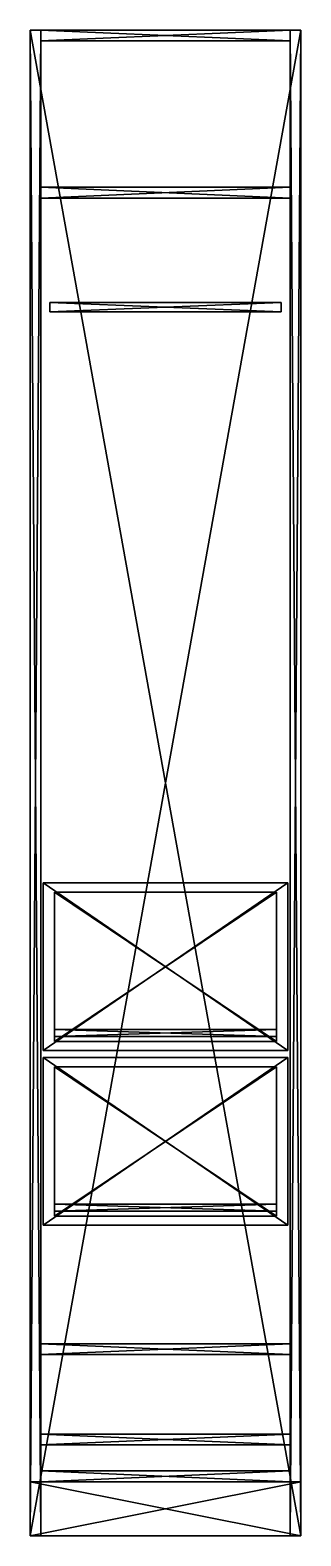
# Model space of a CAD drawing. Header units: millimetres. Extents: x 0 to 450, y 0 to 2500.
import ezdxf

# ---------------------------------------------------------------- set-up
doc = ezdxf.new("R2010")
doc.units = ezdxf.units.MM
for name, color, linetype in [('arka', 7, 'Continuous'), ('askilik', 7, 'Continuous'), ('cekmece', 7, 'Continuous'), ('govde', 7, 'Continuous'), ('raf', 7, 'Continuous')]:
    doc.layers.add(name, color=color, linetype=linetype)

msp = doc.modelspace()

# ---------------------------------------------------------------- linework, layer by layer
at = {"layer": 'arka'}
for points in [[(0, 0, 600), (0, 2500, 600), (0, 0, 592)], [(0, 0, 592), (0, 2500, 600), (0, 2500, 592)], [(0, 2500, 592), (450, 0, 592), (0, 0, 592)], [(0, 0, 600), (450, 2500, 600), (0, 2500, 600)], [(450, 0, 600), (450, 2500, 600), (0, 0, 600)], [(0, 2500, 600), (450, 2500, 600), (0, 2500, 592)], [(450, 2500, 592), (450, 0, 592), (0, 2500, 592)], [(0, 2500, 592), (450, 2500, 600), (450, 2500, 592)], [(450, 2500, 592), (450, 0, 600), (450, 0, 592)], [(450, 2500, 600), (450, 0, 600), (450, 2500, 592)], [(450, 0, 592), (0, 0, 600), (0, 0, 592)], [(450, 0, 600), (0, 0, 600), (450, 0, 592)]]:
    msp.add_3dface(points, dxfattribs=at)
at = {"layer": 'askilik'}
for points in [[(33, 2032, 228), (33, 2048, 228), (33, 2032, 212)], [(33, 2032, 212), (33, 2048, 228), (33, 2048, 212)], [(33, 2048, 212), (417, 2032, 212), (33, 2032, 212)], [(33, 2032, 228), (417, 2048, 228), (33, 2048, 228)], [(417, 2032, 228), (417, 2048, 228), (33, 2032, 228)], [(33, 2048, 228), (417, 2048, 228), (33, 2048, 212)], [(417, 2048, 212), (417, 2032, 212), (33, 2048, 212)], [(33, 2048, 212), (417, 2048, 228), (417, 2048, 212)], [(417, 2032, 212), (33, 2032, 228), (33, 2032, 212)], [(417, 2032, 228), (33, 2032, 228), (417, 2032, 212)], [(417, 2048, 212), (417, 2032, 228), (417, 2032, 212)], [(417, 2048, 228), (417, 2032, 228), (417, 2048, 212)]]:
    msp.add_3dface(points, dxfattribs=at)
at = {"layer": 'cekmece'}
for points in [[(22, 806, 43), (22, 1084, 43), (22, 806, 25)], [(22, 806, 25), (22, 1084, 43), (22, 1084, 25)], [(22, 1084, 25), (428, 806, 25), (22, 806, 25)], [(22, 806, 43), (428, 1084, 43), (22, 1084, 43)], [(428, 806, 43), (428, 1084, 43), (22, 806, 43)], [(22, 1084, 43), (428, 1084, 43), (22, 1084, 25)], [(428, 1084, 25), (428, 806, 25), (22, 1084, 25)], [(22, 1084, 25), (428, 1084, 43), (428, 1084, 25)], [(428, 1084, 25), (428, 806, 43), (428, 806, 25)], [(428, 1084, 43), (428, 806, 43), (428, 1084, 25)], [(428, 806, 25), (22, 806, 43), (22, 806, 25)], [(428, 806, 43), (22, 806, 43), (428, 806, 25)], [(22, 516, 43), (22, 794, 43), (22, 516, 25)], [(22, 516, 25), (22, 794, 43), (22, 794, 25)], [(22, 794, 25), (428, 516, 25), (22, 516, 25)], [(22, 516, 43), (428, 794, 43), (22, 794, 43)], [(428, 516, 43), (428, 794, 43), (22, 516, 43)], [(22, 794, 43), (428, 794, 43), (22, 794, 25)], [(428, 794, 25), (428, 516, 25), (22, 794, 25)], [(22, 794, 25), (428, 794, 43), (428, 794, 25)], [(428, 794, 25), (428, 516, 43), (428, 516, 25)], [(428, 794, 43), (428, 516, 43), (428, 794, 25)], [(428, 516, 25), (22, 516, 43), (22, 516, 25)], [(428, 516, 43), (22, 516, 43), (428, 516, 25)]]:
    msp.add_3dface(points, dxfattribs=at)
at = {"layer": 'govde'}
for points in [[(0, 0, 600), (0, 2500, 600), (0, 0)], [(0, 0), (0, 2500, 600), (0, 2500)], [(0, 2500), (18, 0), (0, 0)], [(0, 0, 600), (18, 2500, 600), (0, 2500, 600)], [(18, 0, 600), (18, 2500, 600), (0, 0, 600)], [(0, 2500, 600), (18, 2500, 600), (0, 2500)], [(18, 2500), (18, 0), (0, 2500)], [(0, 2500), (18, 2500, 600), (18, 2500)], [(18, 2500), (18, 0, 600), (18, 0)], [(18, 2500, 600), (18, 0, 600), (18, 2500)], [(18, 2482, 600), (18, 2500, 600), (18, 2482)], [(18, 2482), (18, 2500, 600), (18, 2500)], [(18, 2500), (432, 2482), (18, 2482)], [(18, 2482, 600), (432, 2500, 600), (18, 2500, 600)], [(432, 2482, 600), (432, 2500, 600), (18, 2482, 600)], [(18, 2500, 600), (432, 2500, 600), (18, 2500)], [(432, 2500), (432, 2482), (18, 2500)], [(18, 2500), (432, 2500, 600), (432, 2500)], [(432, 0, 600), (432, 2500, 600), (432, 0)], [(432, 0), (432, 2500, 600), (432, 2500)], [(432, 2500), (450, 0), (432, 0)], [(432, 0, 600), (450, 2500, 600), (432, 2500, 600)], [(450, 0, 600), (450, 2500, 600), (432, 0, 600)], [(432, 2500, 600), (450, 2500, 600), (432, 2500)], [(450, 2500), (450, 0), (432, 2500)], [(432, 2500), (450, 2500, 600), (450, 2500)], [(432, 2500), (432, 2482, 600), (432, 2482)], [(432, 2500, 600), (432, 2482, 600), (432, 2500)], [(450, 2500), (450, 0, 600), (450, 0)], [(450, 2500, 600), (450, 0, 600), (450, 2500)], [(432, 2482), (18, 2482, 600), (18, 2482)], [(432, 2482, 600), (18, 2482, 600), (432, 2482)], [(18, 90, 600), (18, 108, 600), (18, 90)], [(18, 90), (18, 108, 600), (18, 108)], [(18, 108), (432, 90), (18, 90)], [(18, 90, 600), (432, 108, 600), (18, 108, 600)], [(432, 90, 600), (432, 108, 600), (18, 90, 600)], [(18, 108, 600), (432, 108, 600), (18, 108)], [(432, 108), (432, 90), (18, 108)], [(18, 108), (432, 108, 600), (432, 108)], [(432, 108), (432, 90, 600), (432, 90)], [(432, 108, 600), (432, 90, 600), (432, 108)], [(0, 0, 600), (0, 90, 600), (0, 0)], [(0, 0), (0, 90, 600), (0, 90)], [(0, 90), (450, 0), (0, 0)], [(0, 0, 600), (450, 90, 600), (0, 90, 600)], [(450, 0, 600), (450, 90, 600), (0, 0, 600)], [(0, 90, 600), (450, 90, 600), (0, 90)], [(450, 90), (450, 0), (0, 90)], [(0, 90), (450, 90, 600), (450, 90)], [(432, 90), (18, 90, 600), (18, 90)], [(432, 90, 600), (18, 90, 600), (432, 90)], [(450, 90), (450, 0, 600), (450, 0)], [(450, 90, 600), (450, 0, 600), (450, 90)], [(18, 0), (0, 0, 600), (0, 0)], [(18, 0, 600), (0, 0, 600), (18, 0)], [(450, 0), (0, 0, 600), (0, 0)], [(450, 0, 600), (0, 0, 600), (450, 0)], [(450, 0), (432, 0, 600), (432, 0)], [(450, 0, 600), (432, 0, 600), (450, 0)]]:
    msp.add_3dface(points, dxfattribs=at)
at = {"layer": 'raf'}
for points in [[(18, 2221, 600), (18, 2239, 600), (18, 2221)], [(18, 2221), (18, 2239, 600), (18, 2239)], [(18, 2239), (432, 2221), (18, 2221)], [(18, 2221, 600), (432, 2239, 600), (18, 2239, 600)], [(432, 2221, 600), (432, 2239, 600), (18, 2221, 600)], [(18, 2239, 600), (432, 2239, 600), (18, 2239)], [(432, 2239), (432, 2221), (18, 2239)], [(18, 2239), (432, 2239, 600), (432, 2239)], [(432, 2239), (432, 2221, 600), (432, 2221)], [(432, 2239, 600), (432, 2221, 600), (432, 2239)], [(432, 2221), (18, 2221, 600), (18, 2221)], [(432, 2221, 600), (18, 2221, 600), (432, 2221)], [(40.5, 821, 356), (40.5, 1069, 356), (40.5, 821, 344)], [(40.5, 821, 344), (40.5, 1069, 356), (40.5, 1069, 344)], [(40.5, 1069, 344), (409.5, 821, 344), (40.5, 821, 344)], [(40.5, 821, 356), (409.5, 1069, 356), (40.5, 1069, 356)], [(409.5, 821, 356), (409.5, 1069, 356), (40.5, 821, 356)], [(40.5, 1069, 356), (409.5, 1069, 356), (40.5, 1069, 344)], [(409.5, 1069, 344), (409.5, 821, 344), (40.5, 1069, 344)], [(40.5, 1069, 344), (409.5, 1069, 356), (409.5, 1069, 344)], [(409.5, 1069, 344), (409.5, 821, 356), (409.5, 821, 344)], [(409.5, 1069, 356), (409.5, 821, 356), (409.5, 1069, 344)], [(40.5, 829, 355), (40.5, 841, 355), (40.5, 829, 25)], [(40.5, 829, 25), (40.5, 841, 355), (40.5, 841, 25)], [(40.5, 841, 25), (409.5, 829, 25), (40.5, 829, 25)], [(40.5, 829, 355), (409.5, 841, 355), (40.5, 841, 355)], [(409.5, 829, 355), (409.5, 841, 355), (40.5, 829, 355)], [(40.5, 841, 355), (409.5, 841, 355), (40.5, 841, 25)], [(409.5, 841, 25), (409.5, 829, 25), (40.5, 841, 25)], [(40.5, 841, 25), (409.5, 841, 355), (409.5, 841, 25)], [(409.5, 829, 25), (40.5, 829, 355), (40.5, 829, 25)], [(409.5, 829, 355), (40.5, 829, 355), (409.5, 829, 25)], [(409.5, 841, 25), (409.5, 829, 355), (409.5, 829, 25)], [(409.5, 841, 355), (409.5, 829, 355), (409.5, 841, 25)], [(409.5, 821, 344), (40.5, 821, 356), (40.5, 821, 344)], [(409.5, 821, 356), (40.5, 821, 356), (409.5, 821, 344)], [(40.5, 531, 356), (40.5, 779, 356), (40.5, 531, 344)], [(40.5, 531, 344), (40.5, 779, 356), (40.5, 779, 344)], [(40.5, 779, 344), (409.5, 531, 344), (40.5, 531, 344)], [(40.5, 531, 356), (409.5, 779, 356), (40.5, 779, 356)], [(409.5, 531, 356), (409.5, 779, 356), (40.5, 531, 356)], [(40.5, 779, 356), (409.5, 779, 356), (40.5, 779, 344)], [(409.5, 779, 344), (409.5, 531, 344), (40.5, 779, 344)], [(40.5, 779, 344), (409.5, 779, 356), (409.5, 779, 344)], [(409.5, 779, 344), (409.5, 531, 356), (409.5, 531, 344)], [(409.5, 779, 356), (409.5, 531, 356), (409.5, 779, 344)], [(40.5, 539, 355), (40.5, 551, 355), (40.5, 539, 25)], [(40.5, 539, 25), (40.5, 551, 355), (40.5, 551, 25)], [(40.5, 551, 25), (409.5, 539, 25), (40.5, 539, 25)], [(40.5, 539, 355), (409.5, 551, 355), (40.5, 551, 355)], [(409.5, 539, 355), (409.5, 551, 355), (40.5, 539, 355)], [(40.5, 551, 355), (409.5, 551, 355), (40.5, 551, 25)], [(409.5, 551, 25), (409.5, 539, 25), (40.5, 551, 25)], [(40.5, 551, 25), (409.5, 551, 355), (409.5, 551, 25)], [(409.5, 551, 25), (409.5, 539, 355), (409.5, 539, 25)], [(409.5, 551, 355), (409.5, 539, 355), (409.5, 551, 25)], [(409.5, 539, 25), (40.5, 539, 355), (40.5, 539, 25)], [(409.5, 539, 355), (40.5, 539, 355), (409.5, 539, 25)], [(409.5, 531, 344), (40.5, 531, 356), (40.5, 531, 344)], [(409.5, 531, 356), (40.5, 531, 356), (409.5, 531, 344)], [(18, 301, 600), (18, 319, 600), (18, 301)], [(18, 301), (18, 319, 600), (18, 319)], [(18, 319), (432, 301), (18, 301)], [(18, 301, 600), (432, 319, 600), (18, 319, 600)], [(432, 301, 600), (432, 319, 600), (18, 301, 600)], [(18, 319, 600), (432, 319, 600), (18, 319)], [(432, 319), (432, 301), (18, 319)], [(18, 319), (432, 319, 600), (432, 319)], [(432, 301), (18, 301, 600), (18, 301)], [(432, 301, 600), (18, 301, 600), (432, 301)], [(432, 319), (432, 301, 600), (432, 301)], [(432, 319, 600), (432, 301, 600), (432, 319)], [(18, 151, 600), (18, 169, 600), (18, 151)], [(18, 151), (18, 169, 600), (18, 169)], [(18, 169), (432, 151), (18, 151)], [(18, 151, 600), (432, 169, 600), (18, 169, 600)], [(432, 151, 600), (432, 169, 600), (18, 151, 600)], [(18, 169, 600), (432, 169, 600), (18, 169)], [(432, 169), (432, 151), (18, 169)], [(18, 169), (432, 169, 600), (432, 169)], [(432, 151), (18, 151, 600), (18, 151)], [(432, 151, 600), (18, 151, 600), (432, 151)], [(432, 169), (432, 151, 600), (432, 151)], [(432, 169, 600), (432, 151, 600), (432, 169)]]:
    msp.add_3dface(points, dxfattribs=at)

doc.saveas('drawing.dxf')
